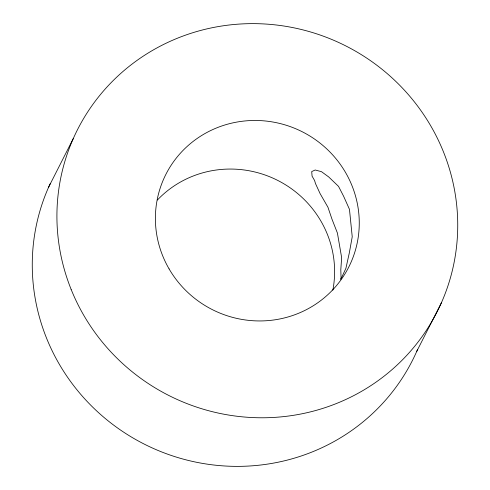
<?xml version="1.0" encoding="UTF-8"?>
<svg xmlns="http://www.w3.org/2000/svg" width="490" height="490" viewBox="0 0 490 490"><rect width="100%" height="100%" fill="white"/><g stroke="black" fill="none" stroke-linecap="round" stroke-linejoin="round"><path stroke-width="0.73" d="M340.556 279.276L341.058 277.867L340.801 269.702L341.646 257.642L337.42 233.062L331.993 219.195L327.945 207.233L320.135 193.685L315.48 183.554L314.586 180.492L312.075 176.143L311.714 171.586L315.186 169.999L321.501 171.684L328.649 176.902L338.529 186.371L343.625 196.27L349.462 209.328L352.23 236.78L349.315 252.92L345.922 268.281L340.936 279.086M48.614 187.192L73.261 138.609M416.739 351.391L441.386 302.808M157.388 200.03A102.52 99.648 26.9 0 1 278.216 180.663A102.52 99.648 26.9 0 1 332.851 290.123M417.645 349.309A201.555 195.902 26.9 0 1 152.678 448.136A201.555 195.902 26.9 0 1 50.182 183.744M169.087 268.9A102.52 99.648 26.9 0 0 345.652 272.728A102.52 99.648 26.9 0 0 257.232 120.491A102.52 99.648 26.9 0 0 169.087 268.9M71.111 289.339A201.555 195.902 26.9 0 0 414.595 346.375A201.555 195.902 26.9 0 0 286.27 26.405A201.555 195.902 26.9 0 0 71.111 289.339"/></g></svg>
